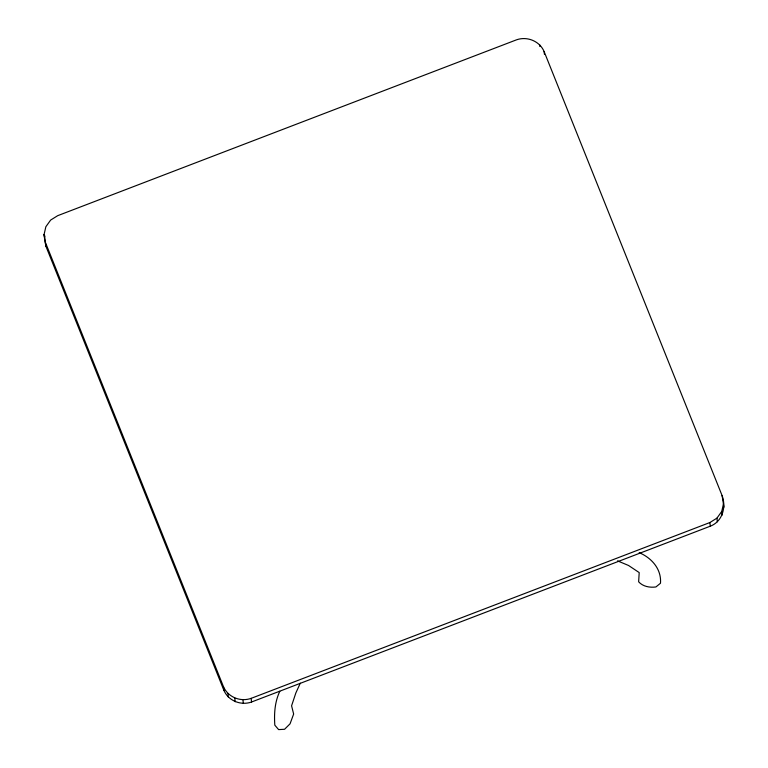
<?xml version="1.0" encoding="UTF-8"?>
<svg xmlns="http://www.w3.org/2000/svg" width="768" height="768" viewBox="0 0 768 768"><rect width="100%" height="100%" fill="white"/><g stroke="black" fill="none" stroke-linecap="round" stroke-linejoin="round"><path stroke-width="1.15" d="M44.045 234.653L45.859 226.733L50.65 220.07L57.696 215.674L516.432 39.859C527.059 36.019 539.597 41.03 544.109 51.523L722.093 495.581C726.355 507.11 722.544 521.51 710.304 526.186L251.568 702C240.941 705.84 228.403 700.829 223.891 690.336L45.907 246.269L44.045 234.653L45.907 246.269M44.458 238.301L44.976 236.045M722.141 515.126L721.728 511.478L723.542 503.549M279.811 691.296C274.781 701.885 274.022 713.645 274.819 725.174L278.611 729.6L284.563 729.283L290.054 723.821L293.645 714.038L291.581 705.811L295.834 692.995L300.288 683.203M45.485 242.621L223.469 686.688C227.99 697.181 240.518 702.192 251.155 698.352L709.891 522.538L716.938 518.141L721.728 511.478M617.52 560.851L628.541 565.478L639.206 572.582L638.64 581.808C642.998 586.598 649.718 587.779 655.901 586.963L660.49 583.238C661.594 569.021 651.571 557.866 639.168 552.643M723.955 507.197L722.093 495.581M716.938 518.141L717.35 521.789M709.891 522.538L710.304 526.186M544.109 51.523L544.426 54.259M539.635 44.707L539.837 46.531M251.155 698.352L251.568 702M242.938 699.811L243.35 703.459M234.787 698.102L235.2 701.75M227.952 693.494L228.365 697.142M223.469 686.688L223.891 690.336"/></g></svg>
